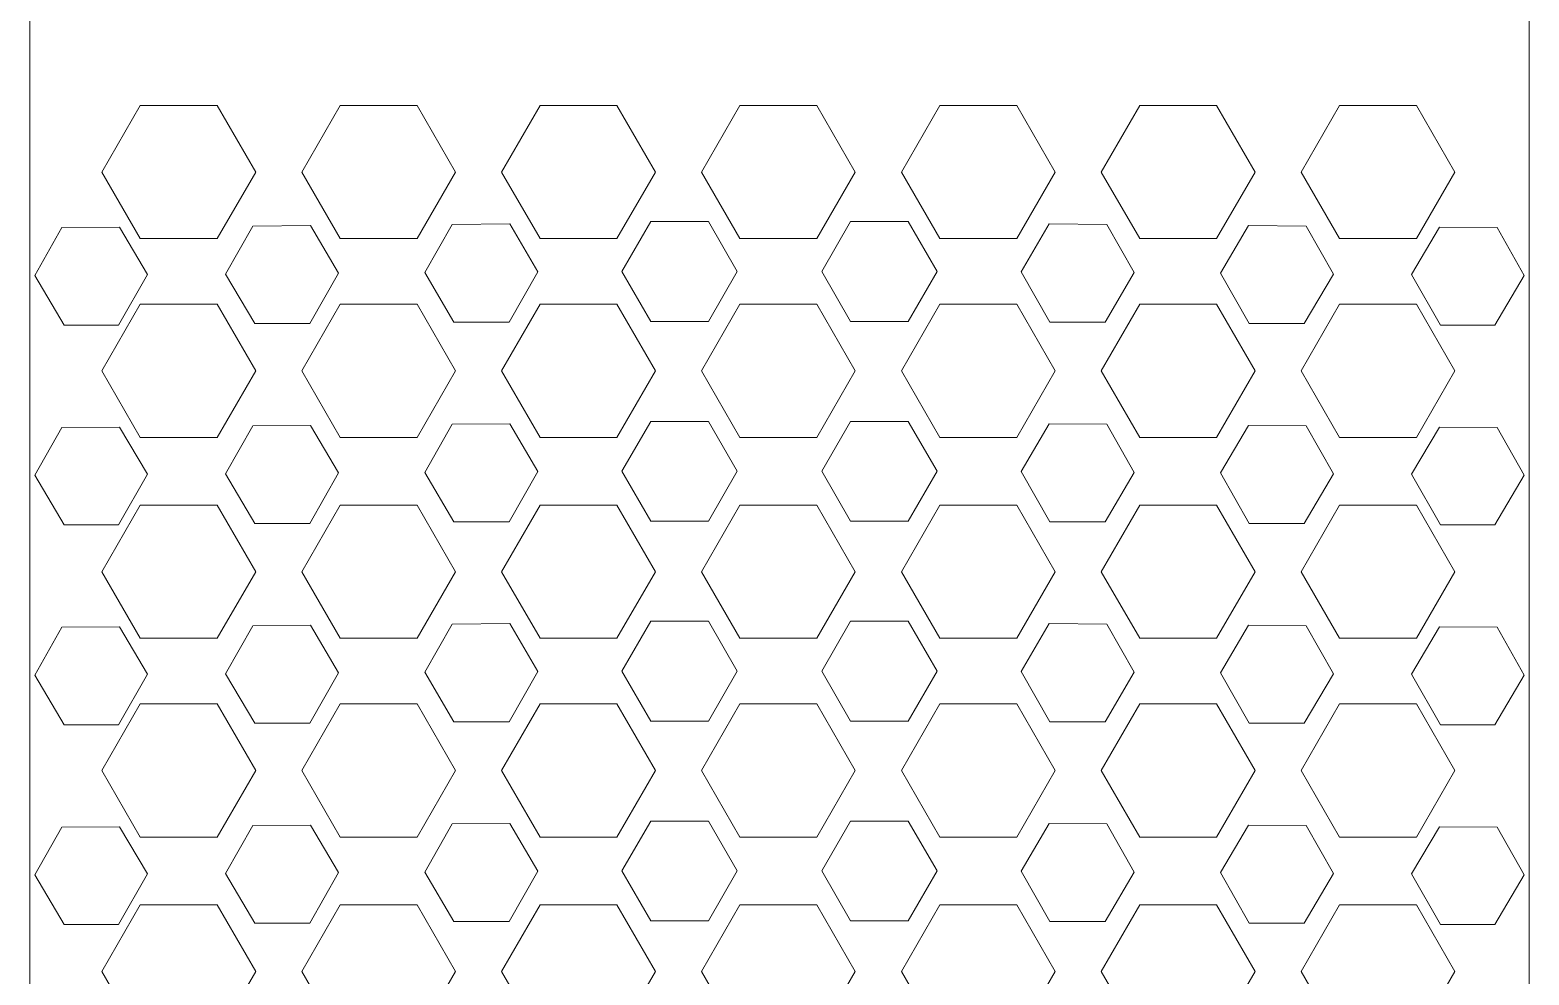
# Model space of a CAD drawing. Header units: centimetres. Extents: x 1.7 to 10.7, y -39.1 to -16.4.
# Drawn here: x 1.68 to 10.68, y -33.41 to -27.74 of the extents above; entities that cross this region are included whole.
import ezdxf

# ---------------------------------------------------------------- set-up
doc = ezdxf.new("R2010")
doc.units = ezdxf.units.CM
doc.header["$MEASUREMENT"] = 0

msp = doc.modelspace()

# ---------------------------------------------------------------- linework, layer by layer
at = {"color": 250, "lineweight": 9}
msp.add_open_spline([(1.67518, -16.38603), (1.67518, -16.38603), (1.67518, -39.08603), (1.67518, -39.08603), (1.67518, -39.08603), (1.67518, -39.08603), (6.01518, -39.08603), (6.01518, -39.08603), (6.01518, -39.08603), (6.01518, -39.08603), (6.01518, -37.58603), (6.01518, -37.58603), (6.01518, -37.58603), (6.01518, -37.58603), (6.33518, -37.58603), (6.33518, -37.58603), (6.33518, -37.58603), (6.33518, -37.58603), (6.33518, -39.08603), (6.33518, -39.08603), (6.33518, -39.08603), (6.33518, -39.08603), (10.67518, -39.08603), (10.67518, -39.08603), (10.67518, -39.08603), (10.67518, -39.08603), (10.67518, -36.44576), (10.67518, -36.44576), (10.67518, -36.44576), (10.67518, -36.44576), (10.67518, -16.38603), (10.67518, -16.38603), (10.67518, -16.38603), (10.67518, -16.38603), (6.33518, -16.38603), (6.33518, -16.38603), (6.33518, -16.38603), (6.33518, -16.38603), (6.33518, -17.88603), (6.33518, -17.88603), (6.33518, -17.88603), (6.33518, -17.88603), (6.01518, -17.88603), (6.01518, -17.88603), (6.01518, -17.88603), (6.01518, -17.88603), (6.01518, -16.38603), (6.01518, -16.38603), (6.01518, -16.38603), (6.01518, -16.38603), (1.67518, -16.38603), (1.67518, -16.38603)], degree=3, knots=[0, 0, 0, 0, 0.0714286, 0.0714286, 0.0714286, 0.0714286, 0.1428571, 0.1428571, 0.1428571, 0.1428571, 0.2142857, 0.2142857, 0.2142857, 0.2142857, 0.2857143, 0.2857143, 0.2857143, 0.2857143, 0.3571429, 0.3571429, 0.3571429, 0.3571429, 0.4285714, 0.4285714, 0.4285714, 0.4285714, 0.5, 0.5, 0.5, 0.5, 0.5714286, 0.5714286, 0.5714286, 0.5714286, 0.6428571, 0.6428571, 0.6428571, 0.6428571, 0.7142857, 0.7142857, 0.7142857, 0.7142857, 0.7857143, 0.7857143, 0.7857143, 0.7857143, 0.8571429, 0.8571429, 0.8571429, 0.8571429, 1, 1, 1, 1], dxfattribs=at)
at = {"lineweight": 9}
for points in [[(3.03044, -28.58919), (3.03044, -28.58919), (2.7995, -28.98919), (2.7995, -28.98919), (2.7995, -28.98919), (2.7995, -28.98919), (2.33762, -28.98919), (2.33762, -28.98919), (2.33762, -28.98919), (2.33762, -28.98919), (2.10668, -28.58919), (2.10668, -28.58919), (2.10668, -28.58919), (2.10668, -28.58919), (2.33762, -28.18919), (2.33762, -28.18919), (2.33762, -28.18919), (2.33762, -28.18919), (2.7995, -28.18919), (2.7995, -28.18919), (2.7995, -28.18919), (2.7995, -28.18919), (3.03044, -28.58919), (3.03044, -28.58919)], [(3.9995, -28.18919), (3.9995, -28.18919), (4.23044, -28.58919), (4.23044, -28.58919), (4.23044, -28.58919), (4.23044, -28.58919), (3.9995, -28.98919), (3.9995, -28.98919), (3.9995, -28.98919), (3.9995, -28.98919), (3.53762, -28.98919), (3.53762, -28.98919), (3.53762, -28.98919), (3.53762, -28.98919), (3.30668, -28.58919), (3.30668, -28.58919), (3.30668, -28.58919), (3.30668, -28.58919), (3.53762, -28.18919), (3.53762, -28.18919), (3.53762, -28.18919), (3.53762, -28.18919), (3.9995, -28.18919), (3.9995, -28.18919)], [(4.50668, -28.58919), (4.50668, -28.58919), (4.73762, -28.18919), (4.73762, -28.18919), (4.73762, -28.18919), (4.73762, -28.18919), (5.1995, -28.18919), (5.1995, -28.18919), (5.1995, -28.18919), (5.1995, -28.18919), (5.43044, -28.58919), (5.43044, -28.58919), (5.43044, -28.58919), (5.43044, -28.58919), (5.1995, -28.98919), (5.1995, -28.98919), (5.1995, -28.98919), (5.1995, -28.98919), (4.73762, -28.98919), (4.73762, -28.98919), (4.73762, -28.98919), (4.73762, -28.98919), (4.50668, -28.58919), (4.50668, -28.58919)], [(6.3995, -28.98919), (6.3995, -28.98919), (5.93762, -28.98919), (5.93762, -28.98919), (5.93762, -28.98919), (5.93762, -28.98919), (5.70668, -28.58919), (5.70668, -28.58919), (5.70668, -28.58919), (5.70668, -28.58919), (5.93762, -28.18919), (5.93762, -28.18919), (5.93762, -28.18919), (5.93762, -28.18919), (6.3995, -28.18919), (6.3995, -28.18919), (6.3995, -28.18919), (6.3995, -28.18919), (6.63044, -28.58919), (6.63044, -28.58919), (6.63044, -28.58919), (6.63044, -28.58919), (6.3995, -28.98919), (6.3995, -28.98919)], [(7.13762, -28.18919), (7.13762, -28.18919), (7.5995, -28.18919), (7.5995, -28.18919), (7.5995, -28.18919), (7.5995, -28.18919), (7.83044, -28.58919), (7.83044, -28.58919), (7.83044, -28.58919), (7.83044, -28.58919), (7.5995, -28.98919), (7.5995, -28.98919), (7.5995, -28.98919), (7.5995, -28.98919), (7.13762, -28.98919), (7.13762, -28.98919), (7.13762, -28.98919), (7.13762, -28.98919), (6.90668, -28.58919), (6.90668, -28.58919), (6.90668, -28.58919), (6.90668, -28.58919), (7.13762, -28.18919), (7.13762, -28.18919)], [(8.33762, -28.18919), (8.33762, -28.18919), (8.7995, -28.18919), (8.7995, -28.18919), (8.7995, -28.18919), (8.7995, -28.18919), (9.03044, -28.58919), (9.03044, -28.58919), (9.03044, -28.58919), (9.03044, -28.58919), (8.7995, -28.98919), (8.7995, -28.98919), (8.7995, -28.98919), (8.7995, -28.98919), (8.33762, -28.98919), (8.33762, -28.98919), (8.33762, -28.98919), (8.33762, -28.98919), (8.10668, -28.58919), (8.10668, -28.58919), (8.10668, -28.58919), (8.10668, -28.58919), (8.33762, -28.18919), (8.33762, -28.18919)], [(10.23044, -28.58919), (10.23044, -28.58919), (9.9995, -28.98919), (9.9995, -28.98919), (9.9995, -28.98919), (9.9995, -28.98919), (9.53762, -28.98919), (9.53762, -28.98919), (9.53762, -28.98919), (9.53762, -28.98919), (9.30668, -28.58919), (9.30668, -28.58919), (9.30668, -28.58919), (9.30668, -28.58919), (9.53762, -28.18919), (9.53762, -28.18919), (9.53762, -28.18919), (9.53762, -28.18919), (9.9995, -28.18919), (9.9995, -28.18919), (9.9995, -28.18919), (9.9995, -28.18919), (10.23044, -28.58919), (10.23044, -28.58919)], [(5.4022, -29.4862), (5.4022, -29.4862), (5.74861, -29.4862), (5.74861, -29.4862), (5.74861, -29.4862), (5.74861, -29.4862), (5.92182, -29.1862), (5.92182, -29.1862), (5.92182, -29.1862), (5.92182, -29.1862), (5.74861, -28.8862), (5.74861, -28.8862), (5.74861, -28.8862), (5.74861, -28.8862), (5.4022, -28.8862), (5.4022, -28.8862), (5.4022, -28.8862), (5.4022, -28.8862), (5.229, -29.1862), (5.229, -29.1862), (5.229, -29.1862), (5.229, -29.1862), (5.4022, -29.4862), (5.4022, -29.4862)], [(6.60175, -28.8862), (6.60175, -28.8862), (6.94816, -28.8862), (6.94816, -28.8862), (6.94816, -28.8862), (6.94816, -28.8862), (7.12136, -29.1862), (7.12136, -29.1862), (7.12136, -29.1862), (7.12136, -29.1862), (6.94816, -29.4862), (6.94816, -29.4862), (6.94816, -29.4862), (6.94816, -29.4862), (6.60175, -29.4862), (6.60175, -29.4862), (6.60175, -29.4862), (6.60175, -29.4862), (6.42854, -29.1862), (6.42854, -29.1862), (6.42854, -29.1862), (6.42854, -29.1862), (6.60175, -28.8862), (6.60175, -28.8862)], [(2.21299, -28.92032), (2.21299, -28.92032), (2.37992, -29.20417), (2.37992, -29.20417), (2.37992, -29.20417), (2.37992, -29.20417), (2.20728, -29.5083), (2.20728, -29.5083), (2.20728, -29.5083), (2.20728, -29.5083), (1.87962, -29.5083), (1.87962, -29.5083), (1.87962, -29.5083), (1.87962, -29.5083), (1.70407, -29.20988), (1.70407, -29.20988), (1.70407, -29.20988), (1.70407, -29.20988), (1.86659, -28.9231), (1.86659, -28.9231), (1.86659, -28.9231), (1.86659, -28.9231), (2.21299, -28.92032), (2.21299, -28.92032)], [(3.0131, -28.9135), (3.0131, -28.9135), (3.3595, -28.91072), (3.3595, -28.91072), (3.3595, -28.91072), (3.3595, -28.91072), (3.52726, -29.19598), (3.52726, -29.19598), (3.52726, -29.19598), (3.52726, -29.19598), (3.35526, -29.49906), (3.35526, -29.49906), (3.35526, -29.49906), (3.35526, -29.49906), (3.02498, -29.49906), (3.02498, -29.49906), (3.02498, -29.49906), (3.02498, -29.49906), (2.84989, -29.20149), (2.84989, -29.20149), (2.84989, -29.20149), (2.84989, -29.20149), (3.0131, -28.9135), (3.0131, -28.9135)], [(4.04575, -29.19304), (4.04575, -29.19304), (4.20961, -28.9039), (4.20961, -28.9039), (4.20961, -28.9039), (4.20961, -28.9039), (4.55601, -28.90113), (4.55601, -28.90113), (4.55601, -28.90113), (4.55601, -28.90113), (4.72455, -29.18772), (4.72455, -29.18772), (4.72455, -29.18772), (4.72455, -29.18772), (4.55314, -29.48985), (4.55314, -29.48985), (4.55314, -29.48985), (4.55314, -29.48985), (4.22041, -29.48985), (4.22041, -29.48985), (4.22041, -29.48985), (4.22041, -29.48985), (4.04575, -29.19304), (4.04575, -29.19304)], [(8.12995, -29.48985), (8.12995, -29.48985), (8.30461, -29.19304), (8.30461, -29.19304), (8.30461, -29.19304), (8.30461, -29.19304), (8.14075, -28.9039), (8.14075, -28.9039), (8.14075, -28.9039), (8.14075, -28.9039), (7.79435, -28.90113), (7.79435, -28.90113), (7.79435, -28.90113), (7.79435, -28.90113), (7.62581, -29.18772), (7.62581, -29.18772), (7.62581, -29.18772), (7.62581, -29.18772), (7.79722, -29.48985), (7.79722, -29.48985), (7.79722, -29.48985), (7.79722, -29.48985), (8.12995, -29.48985), (8.12995, -29.48985)], [(8.99086, -28.91072), (8.99086, -28.91072), (8.8231, -29.19598), (8.8231, -29.19598), (8.8231, -29.19598), (8.8231, -29.19598), (8.9951, -29.49906), (8.9951, -29.49906), (8.9951, -29.49906), (8.9951, -29.49906), (9.32538, -29.49906), (9.32538, -29.49906), (9.32538, -29.49906), (9.32538, -29.49906), (9.50047, -29.20149), (9.50047, -29.20149), (9.50047, -29.20149), (9.50047, -29.20149), (9.33726, -28.9135), (9.33726, -28.9135), (9.33726, -28.9135), (9.33726, -28.9135), (8.99086, -28.91072), (8.99086, -28.91072)], [(9.97044, -29.20417), (9.97044, -29.20417), (10.14308, -29.5083), (10.14308, -29.5083), (10.14308, -29.5083), (10.14308, -29.5083), (10.47073, -29.5083), (10.47073, -29.5083), (10.47073, -29.5083), (10.47073, -29.5083), (10.64629, -29.20988), (10.64629, -29.20988), (10.64629, -29.20988), (10.64629, -29.20988), (10.48377, -28.9231), (10.48377, -28.9231), (10.48377, -28.9231), (10.48377, -28.9231), (10.13737, -28.92032), (10.13737, -28.92032), (10.13737, -28.92032), (10.13737, -28.92032), (9.97044, -29.20417), (9.97044, -29.20417)], [(2.33762, -29.38321), (2.33762, -29.38321), (2.10668, -29.78321), (2.10668, -29.78321), (2.10668, -29.78321), (2.10668, -29.78321), (2.33762, -30.18321), (2.33762, -30.18321), (2.33762, -30.18321), (2.33762, -30.18321), (2.7995, -30.18321), (2.7995, -30.18321), (2.7995, -30.18321), (2.7995, -30.18321), (3.03044, -29.78321), (3.03044, -29.78321), (3.03044, -29.78321), (3.03044, -29.78321), (2.7995, -29.38321), (2.7995, -29.38321), (2.7995, -29.38321), (2.7995, -29.38321), (2.33762, -29.38321), (2.33762, -29.38321)], [(3.9995, -29.38321), (3.9995, -29.38321), (3.53762, -29.38321), (3.53762, -29.38321), (3.53762, -29.38321), (3.53762, -29.38321), (3.30668, -29.78321), (3.30668, -29.78321), (3.30668, -29.78321), (3.30668, -29.78321), (3.53762, -30.18321), (3.53762, -30.18321), (3.53762, -30.18321), (3.53762, -30.18321), (3.9995, -30.18321), (3.9995, -30.18321), (3.9995, -30.18321), (3.9995, -30.18321), (4.23044, -29.78321), (4.23044, -29.78321), (4.23044, -29.78321), (4.23044, -29.78321), (3.9995, -29.38321), (3.9995, -29.38321)], [(5.43044, -29.78321), (5.43044, -29.78321), (5.1995, -29.38321), (5.1995, -29.38321), (5.1995, -29.38321), (5.1995, -29.38321), (4.73762, -29.38321), (4.73762, -29.38321), (4.73762, -29.38321), (4.73762, -29.38321), (4.50668, -29.78321), (4.50668, -29.78321), (4.50668, -29.78321), (4.50668, -29.78321), (4.73762, -30.18321), (4.73762, -30.18321), (4.73762, -30.18321), (4.73762, -30.18321), (5.1995, -30.18321), (5.1995, -30.18321), (5.1995, -30.18321), (5.1995, -30.18321), (5.43044, -29.78321), (5.43044, -29.78321)], [(6.3995, -29.38321), (6.3995, -29.38321), (5.93762, -29.38321), (5.93762, -29.38321), (5.93762, -29.38321), (5.93762, -29.38321), (5.70668, -29.78321), (5.70668, -29.78321), (5.70668, -29.78321), (5.70668, -29.78321), (5.93762, -30.18321), (5.93762, -30.18321), (5.93762, -30.18321), (5.93762, -30.18321), (6.3995, -30.18321), (6.3995, -30.18321), (6.3995, -30.18321), (6.3995, -30.18321), (6.63044, -29.78321), (6.63044, -29.78321), (6.63044, -29.78321), (6.63044, -29.78321), (6.3995, -29.38321), (6.3995, -29.38321)], [(7.13762, -29.38321), (7.13762, -29.38321), (6.90668, -29.78321), (6.90668, -29.78321), (6.90668, -29.78321), (6.90668, -29.78321), (7.13762, -30.18321), (7.13762, -30.18321), (7.13762, -30.18321), (7.13762, -30.18321), (7.5995, -30.18321), (7.5995, -30.18321), (7.5995, -30.18321), (7.5995, -30.18321), (7.83044, -29.78321), (7.83044, -29.78321), (7.83044, -29.78321), (7.83044, -29.78321), (7.5995, -29.38321), (7.5995, -29.38321), (7.5995, -29.38321), (7.5995, -29.38321), (7.13762, -29.38321), (7.13762, -29.38321)], [(8.7995, -29.38321), (8.7995, -29.38321), (8.33762, -29.38321), (8.33762, -29.38321), (8.33762, -29.38321), (8.33762, -29.38321), (8.10668, -29.78321), (8.10668, -29.78321), (8.10668, -29.78321), (8.10668, -29.78321), (8.33762, -30.18321), (8.33762, -30.18321), (8.33762, -30.18321), (8.33762, -30.18321), (8.7995, -30.18321), (8.7995, -30.18321), (8.7995, -30.18321), (8.7995, -30.18321), (9.03044, -29.78321), (9.03044, -29.78321), (9.03044, -29.78321), (9.03044, -29.78321), (8.7995, -29.38321), (8.7995, -29.38321)], [(9.9995, -29.38321), (9.9995, -29.38321), (9.53762, -29.38321), (9.53762, -29.38321), (9.53762, -29.38321), (9.53762, -29.38321), (9.30668, -29.78321), (9.30668, -29.78321), (9.30668, -29.78321), (9.30668, -29.78321), (9.53762, -30.18321), (9.53762, -30.18321), (9.53762, -30.18321), (9.53762, -30.18321), (9.9995, -30.18321), (9.9995, -30.18321), (9.9995, -30.18321), (9.9995, -30.18321), (10.23044, -29.78321), (10.23044, -29.78321), (10.23044, -29.78321), (10.23044, -29.78321), (9.9995, -29.38321), (9.9995, -29.38321)], [(2.21299, -30.12032), (2.21299, -30.12032), (2.37992, -30.40417), (2.37992, -30.40417), (2.37992, -30.40417), (2.37992, -30.40417), (2.20728, -30.7083), (2.20728, -30.7083), (2.20728, -30.7083), (2.20728, -30.7083), (1.87962, -30.7083), (1.87962, -30.7083), (1.87962, -30.7083), (1.87962, -30.7083), (1.70407, -30.40988), (1.70407, -30.40988), (1.70407, -30.40988), (1.70407, -30.40988), (1.86659, -30.1231), (1.86659, -30.1231), (1.86659, -30.1231), (1.86659, -30.1231), (2.21299, -30.12032), (2.21299, -30.12032)], [(3.35526, -30.69906), (3.35526, -30.69906), (3.02498, -30.69906), (3.02498, -30.69906), (3.02498, -30.69906), (3.02498, -30.69906), (2.84989, -30.40149), (2.84989, -30.40149), (2.84989, -30.40149), (2.84989, -30.40149), (3.0131, -30.1135), (3.0131, -30.1135), (3.0131, -30.1135), (3.0131, -30.1135), (3.3595, -30.11072), (3.3595, -30.11072), (3.3595, -30.11072), (3.3595, -30.11072), (3.52726, -30.39598), (3.52726, -30.39598), (3.52726, -30.39598), (3.52726, -30.39598), (3.35526, -30.69906), (3.35526, -30.69906)], [(4.55314, -30.68985), (4.55314, -30.68985), (4.22041, -30.68985), (4.22041, -30.68985), (4.22041, -30.68985), (4.22041, -30.68985), (4.04575, -30.39304), (4.04575, -30.39304), (4.04575, -30.39304), (4.04575, -30.39304), (4.20961, -30.1039), (4.20961, -30.1039), (4.20961, -30.1039), (4.20961, -30.1039), (4.55601, -30.10113), (4.55601, -30.10113), (4.55601, -30.10113), (4.55601, -30.10113), (4.72455, -30.38772), (4.72455, -30.38772), (4.72455, -30.38772), (4.72455, -30.38772), (4.55314, -30.68985), (4.55314, -30.68985)], [(5.4022, -30.0862), (5.4022, -30.0862), (5.229, -30.3862), (5.229, -30.3862), (5.229, -30.3862), (5.229, -30.3862), (5.4022, -30.6862), (5.4022, -30.6862), (5.4022, -30.6862), (5.4022, -30.6862), (5.74861, -30.6862), (5.74861, -30.6862), (5.74861, -30.6862), (5.74861, -30.6862), (5.92182, -30.3862), (5.92182, -30.3862), (5.92182, -30.3862), (5.92182, -30.3862), (5.74861, -30.0862), (5.74861, -30.0862), (5.74861, -30.0862), (5.74861, -30.0862), (5.4022, -30.0862), (5.4022, -30.0862)], [(6.42854, -30.3862), (6.42854, -30.3862), (6.60175, -30.0862), (6.60175, -30.0862), (6.60175, -30.0862), (6.60175, -30.0862), (6.94816, -30.0862), (6.94816, -30.0862), (6.94816, -30.0862), (6.94816, -30.0862), (7.12136, -30.3862), (7.12136, -30.3862), (7.12136, -30.3862), (7.12136, -30.3862), (6.94816, -30.6862), (6.94816, -30.6862), (6.94816, -30.6862), (6.94816, -30.6862), (6.60175, -30.6862), (6.60175, -30.6862), (6.60175, -30.6862), (6.60175, -30.6862), (6.42854, -30.3862), (6.42854, -30.3862)], [(7.79722, -30.68985), (7.79722, -30.68985), (8.12995, -30.68985), (8.12995, -30.68985), (8.12995, -30.68985), (8.12995, -30.68985), (8.30461, -30.39304), (8.30461, -30.39304), (8.30461, -30.39304), (8.30461, -30.39304), (8.14075, -30.1039), (8.14075, -30.1039), (8.14075, -30.1039), (8.14075, -30.1039), (7.79435, -30.10113), (7.79435, -30.10113), (7.79435, -30.10113), (7.79435, -30.10113), (7.62581, -30.38772), (7.62581, -30.38772), (7.62581, -30.38772), (7.62581, -30.38772), (7.79722, -30.68985), (7.79722, -30.68985)], [(8.8231, -30.39598), (8.8231, -30.39598), (8.9951, -30.69906), (8.9951, -30.69906), (8.9951, -30.69906), (8.9951, -30.69906), (9.32538, -30.69906), (9.32538, -30.69906), (9.32538, -30.69906), (9.32538, -30.69906), (9.50047, -30.40149), (9.50047, -30.40149), (9.50047, -30.40149), (9.50047, -30.40149), (9.33726, -30.1135), (9.33726, -30.1135), (9.33726, -30.1135), (9.33726, -30.1135), (8.99086, -30.11072), (8.99086, -30.11072), (8.99086, -30.11072), (8.99086, -30.11072), (8.8231, -30.39598), (8.8231, -30.39598)], [(10.47073, -30.7083), (10.47073, -30.7083), (10.64629, -30.40988), (10.64629, -30.40988), (10.64629, -30.40988), (10.64629, -30.40988), (10.48377, -30.1231), (10.48377, -30.1231), (10.48377, -30.1231), (10.48377, -30.1231), (10.13737, -30.12032), (10.13737, -30.12032), (10.13737, -30.12032), (10.13737, -30.12032), (9.97044, -30.40417), (9.97044, -30.40417), (9.97044, -30.40417), (9.97044, -30.40417), (10.14308, -30.7083), (10.14308, -30.7083), (10.14308, -30.7083), (10.14308, -30.7083), (10.47073, -30.7083), (10.47073, -30.7083)], [(2.7995, -31.38919), (2.7995, -31.38919), (2.33762, -31.38919), (2.33762, -31.38919), (2.33762, -31.38919), (2.33762, -31.38919), (2.10668, -30.98919), (2.10668, -30.98919), (2.10668, -30.98919), (2.10668, -30.98919), (2.33762, -30.58919), (2.33762, -30.58919), (2.33762, -30.58919), (2.33762, -30.58919), (2.7995, -30.58919), (2.7995, -30.58919), (2.7995, -30.58919), (2.7995, -30.58919), (3.03044, -30.98919), (3.03044, -30.98919), (3.03044, -30.98919), (3.03044, -30.98919), (2.7995, -31.38919), (2.7995, -31.38919)], [(3.53762, -31.38919), (3.53762, -31.38919), (3.30668, -30.98919), (3.30668, -30.98919), (3.30668, -30.98919), (3.30668, -30.98919), (3.53762, -30.58919), (3.53762, -30.58919), (3.53762, -30.58919), (3.53762, -30.58919), (3.9995, -30.58919), (3.9995, -30.58919), (3.9995, -30.58919), (3.9995, -30.58919), (4.23044, -30.98919), (4.23044, -30.98919), (4.23044, -30.98919), (4.23044, -30.98919), (3.9995, -31.38919), (3.9995, -31.38919), (3.9995, -31.38919), (3.9995, -31.38919), (3.53762, -31.38919), (3.53762, -31.38919)], [(4.50668, -30.98919), (4.50668, -30.98919), (4.73762, -30.58919), (4.73762, -30.58919), (4.73762, -30.58919), (4.73762, -30.58919), (5.1995, -30.58919), (5.1995, -30.58919), (5.1995, -30.58919), (5.1995, -30.58919), (5.43044, -30.98919), (5.43044, -30.98919), (5.43044, -30.98919), (5.43044, -30.98919), (5.1995, -31.38919), (5.1995, -31.38919), (5.1995, -31.38919), (5.1995, -31.38919), (4.73762, -31.38919), (4.73762, -31.38919), (4.73762, -31.38919), (4.73762, -31.38919), (4.50668, -30.98919), (4.50668, -30.98919)], [(5.70668, -30.98919), (5.70668, -30.98919), (5.93762, -30.58919), (5.93762, -30.58919), (5.93762, -30.58919), (5.93762, -30.58919), (6.3995, -30.58919), (6.3995, -30.58919), (6.3995, -30.58919), (6.3995, -30.58919), (6.63044, -30.98919), (6.63044, -30.98919), (6.63044, -30.98919), (6.63044, -30.98919), (6.3995, -31.38919), (6.3995, -31.38919), (6.3995, -31.38919), (6.3995, -31.38919), (5.93762, -31.38919), (5.93762, -31.38919), (5.93762, -31.38919), (5.93762, -31.38919), (5.70668, -30.98919), (5.70668, -30.98919)], [(7.5995, -31.38919), (7.5995, -31.38919), (7.13762, -31.38919), (7.13762, -31.38919), (7.13762, -31.38919), (7.13762, -31.38919), (6.90668, -30.98919), (6.90668, -30.98919), (6.90668, -30.98919), (6.90668, -30.98919), (7.13762, -30.58919), (7.13762, -30.58919), (7.13762, -30.58919), (7.13762, -30.58919), (7.5995, -30.58919), (7.5995, -30.58919), (7.5995, -30.58919), (7.5995, -30.58919), (7.83044, -30.98919), (7.83044, -30.98919), (7.83044, -30.98919), (7.83044, -30.98919), (7.5995, -31.38919), (7.5995, -31.38919)], [(8.7995, -31.38919), (8.7995, -31.38919), (8.33762, -31.38919), (8.33762, -31.38919), (8.33762, -31.38919), (8.33762, -31.38919), (8.10668, -30.98919), (8.10668, -30.98919), (8.10668, -30.98919), (8.10668, -30.98919), (8.33762, -30.58919), (8.33762, -30.58919), (8.33762, -30.58919), (8.33762, -30.58919), (8.7995, -30.58919), (8.7995, -30.58919), (8.7995, -30.58919), (8.7995, -30.58919), (9.03044, -30.98919), (9.03044, -30.98919), (9.03044, -30.98919), (9.03044, -30.98919), (8.7995, -31.38919), (8.7995, -31.38919)], [(9.9995, -31.38919), (9.9995, -31.38919), (9.53762, -31.38919), (9.53762, -31.38919), (9.53762, -31.38919), (9.53762, -31.38919), (9.30668, -30.98919), (9.30668, -30.98919), (9.30668, -30.98919), (9.30668, -30.98919), (9.53762, -30.58919), (9.53762, -30.58919), (9.53762, -30.58919), (9.53762, -30.58919), (9.9995, -30.58919), (9.9995, -30.58919), (9.9995, -30.58919), (9.9995, -30.58919), (10.23044, -30.98919), (10.23044, -30.98919), (10.23044, -30.98919), (10.23044, -30.98919), (9.9995, -31.38919), (9.9995, -31.38919)], [(3.0131, -31.3135), (3.0131, -31.3135), (3.3595, -31.31072), (3.3595, -31.31072), (3.3595, -31.31072), (3.3595, -31.31072), (3.52726, -31.59598), (3.52726, -31.59598), (3.52726, -31.59598), (3.52726, -31.59598), (3.35526, -31.89906), (3.35526, -31.89906), (3.35526, -31.89906), (3.35526, -31.89906), (3.02498, -31.89906), (3.02498, -31.89906), (3.02498, -31.89906), (3.02498, -31.89906), (2.84989, -31.60149), (2.84989, -31.60149), (2.84989, -31.60149), (2.84989, -31.60149), (3.0131, -31.3135), (3.0131, -31.3135)], [(4.55601, -31.30113), (4.55601, -31.30113), (4.72455, -31.58772), (4.72455, -31.58772), (4.72455, -31.58772), (4.72455, -31.58772), (4.55314, -31.88985), (4.55314, -31.88985), (4.55314, -31.88985), (4.55314, -31.88985), (4.22041, -31.88985), (4.22041, -31.88985), (4.22041, -31.88985), (4.22041, -31.88985), (4.04575, -31.59304), (4.04575, -31.59304), (4.04575, -31.59304), (4.04575, -31.59304), (4.20961, -31.3039), (4.20961, -31.3039), (4.20961, -31.3039), (4.20961, -31.3039), (4.55601, -31.30113), (4.55601, -31.30113)], [(5.4022, -31.2862), (5.4022, -31.2862), (5.229, -31.5862), (5.229, -31.5862), (5.229, -31.5862), (5.229, -31.5862), (5.4022, -31.8862), (5.4022, -31.8862), (5.4022, -31.8862), (5.4022, -31.8862), (5.74861, -31.8862), (5.74861, -31.8862), (5.74861, -31.8862), (5.74861, -31.8862), (5.92182, -31.5862), (5.92182, -31.5862), (5.92182, -31.5862), (5.92182, -31.5862), (5.74861, -31.2862), (5.74861, -31.2862), (5.74861, -31.2862), (5.74861, -31.2862), (5.4022, -31.2862), (5.4022, -31.2862)], [(6.94816, -31.2862), (6.94816, -31.2862), (7.12136, -31.5862), (7.12136, -31.5862), (7.12136, -31.5862), (7.12136, -31.5862), (6.94816, -31.8862), (6.94816, -31.8862), (6.94816, -31.8862), (6.94816, -31.8862), (6.60175, -31.8862), (6.60175, -31.8862), (6.60175, -31.8862), (6.60175, -31.8862), (6.42854, -31.5862), (6.42854, -31.5862), (6.42854, -31.5862), (6.42854, -31.5862), (6.60175, -31.2862), (6.60175, -31.2862), (6.60175, -31.2862), (6.60175, -31.2862), (6.94816, -31.2862), (6.94816, -31.2862)], [(7.79435, -31.30113), (7.79435, -31.30113), (7.62581, -31.58772), (7.62581, -31.58772), (7.62581, -31.58772), (7.62581, -31.58772), (7.79722, -31.88985), (7.79722, -31.88985), (7.79722, -31.88985), (7.79722, -31.88985), (8.12995, -31.88985), (8.12995, -31.88985), (8.12995, -31.88985), (8.12995, -31.88985), (8.30461, -31.59304), (8.30461, -31.59304), (8.30461, -31.59304), (8.30461, -31.59304), (8.14075, -31.3039), (8.14075, -31.3039), (8.14075, -31.3039), (8.14075, -31.3039), (7.79435, -31.30113), (7.79435, -31.30113)], [(9.33726, -31.3135), (9.33726, -31.3135), (8.99086, -31.31072), (8.99086, -31.31072), (8.99086, -31.31072), (8.99086, -31.31072), (8.8231, -31.59598), (8.8231, -31.59598), (8.8231, -31.59598), (8.8231, -31.59598), (8.9951, -31.89906), (8.9951, -31.89906), (8.9951, -31.89906), (8.9951, -31.89906), (9.32538, -31.89906), (9.32538, -31.89906), (9.32538, -31.89906), (9.32538, -31.89906), (9.50047, -31.60149), (9.50047, -31.60149), (9.50047, -31.60149), (9.50047, -31.60149), (9.33726, -31.3135), (9.33726, -31.3135)], [(1.87962, -31.9083), (1.87962, -31.9083), (1.70407, -31.60988), (1.70407, -31.60988), (1.70407, -31.60988), (1.70407, -31.60988), (1.86659, -31.3231), (1.86659, -31.3231), (1.86659, -31.3231), (1.86659, -31.3231), (2.21299, -31.32032), (2.21299, -31.32032), (2.21299, -31.32032), (2.21299, -31.32032), (2.37992, -31.60417), (2.37992, -31.60417), (2.37992, -31.60417), (2.37992, -31.60417), (2.20728, -31.9083), (2.20728, -31.9083), (2.20728, -31.9083), (2.20728, -31.9083), (1.87962, -31.9083), (1.87962, -31.9083)], [(10.48377, -31.3231), (10.48377, -31.3231), (10.13737, -31.32032), (10.13737, -31.32032), (10.13737, -31.32032), (10.13737, -31.32032), (9.97044, -31.60417), (9.97044, -31.60417), (9.97044, -31.60417), (9.97044, -31.60417), (10.14308, -31.9083), (10.14308, -31.9083), (10.14308, -31.9083), (10.14308, -31.9083), (10.47073, -31.9083), (10.47073, -31.9083), (10.47073, -31.9083), (10.47073, -31.9083), (10.64629, -31.60988), (10.64629, -31.60988), (10.64629, -31.60988), (10.64629, -31.60988), (10.48377, -31.3231), (10.48377, -31.3231)], [(2.33762, -31.78321), (2.33762, -31.78321), (2.10668, -32.18321), (2.10668, -32.18321), (2.10668, -32.18321), (2.10668, -32.18321), (2.33762, -32.58321), (2.33762, -32.58321), (2.33762, -32.58321), (2.33762, -32.58321), (2.7995, -32.58321), (2.7995, -32.58321), (2.7995, -32.58321), (2.7995, -32.58321), (3.03044, -32.18321), (3.03044, -32.18321), (3.03044, -32.18321), (3.03044, -32.18321), (2.7995, -31.78321), (2.7995, -31.78321), (2.7995, -31.78321), (2.7995, -31.78321), (2.33762, -31.78321), (2.33762, -31.78321)], [(3.9995, -32.58321), (3.9995, -32.58321), (4.23044, -32.18321), (4.23044, -32.18321), (4.23044, -32.18321), (4.23044, -32.18321), (3.9995, -31.78321), (3.9995, -31.78321), (3.9995, -31.78321), (3.9995, -31.78321), (3.53762, -31.78321), (3.53762, -31.78321), (3.53762, -31.78321), (3.53762, -31.78321), (3.30668, -32.18321), (3.30668, -32.18321), (3.30668, -32.18321), (3.30668, -32.18321), (3.53762, -32.58321), (3.53762, -32.58321), (3.53762, -32.58321), (3.53762, -32.58321), (3.9995, -32.58321), (3.9995, -32.58321)], [(4.50668, -32.18321), (4.50668, -32.18321), (4.73762, -32.58321), (4.73762, -32.58321), (4.73762, -32.58321), (4.73762, -32.58321), (5.1995, -32.58321), (5.1995, -32.58321), (5.1995, -32.58321), (5.1995, -32.58321), (5.43044, -32.18321), (5.43044, -32.18321), (5.43044, -32.18321), (5.43044, -32.18321), (5.1995, -31.78321), (5.1995, -31.78321), (5.1995, -31.78321), (5.1995, -31.78321), (4.73762, -31.78321), (4.73762, -31.78321), (4.73762, -31.78321), (4.73762, -31.78321), (4.50668, -32.18321), (4.50668, -32.18321)], [(6.3995, -32.58321), (6.3995, -32.58321), (6.63044, -32.18321), (6.63044, -32.18321), (6.63044, -32.18321), (6.63044, -32.18321), (6.3995, -31.78321), (6.3995, -31.78321), (6.3995, -31.78321), (6.3995, -31.78321), (5.93762, -31.78321), (5.93762, -31.78321), (5.93762, -31.78321), (5.93762, -31.78321), (5.70668, -32.18321), (5.70668, -32.18321), (5.70668, -32.18321), (5.70668, -32.18321), (5.93762, -32.58321), (5.93762, -32.58321), (5.93762, -32.58321), (5.93762, -32.58321), (6.3995, -32.58321), (6.3995, -32.58321)], [(7.5995, -32.58321), (7.5995, -32.58321), (7.83044, -32.18321), (7.83044, -32.18321), (7.83044, -32.18321), (7.83044, -32.18321), (7.5995, -31.78321), (7.5995, -31.78321), (7.5995, -31.78321), (7.5995, -31.78321), (7.13762, -31.78321), (7.13762, -31.78321), (7.13762, -31.78321), (7.13762, -31.78321), (6.90668, -32.18321), (6.90668, -32.18321), (6.90668, -32.18321), (6.90668, -32.18321), (7.13762, -32.58321), (7.13762, -32.58321), (7.13762, -32.58321), (7.13762, -32.58321), (7.5995, -32.58321), (7.5995, -32.58321)], [(9.03044, -32.18321), (9.03044, -32.18321), (8.7995, -31.78321), (8.7995, -31.78321), (8.7995, -31.78321), (8.7995, -31.78321), (8.33762, -31.78321), (8.33762, -31.78321), (8.33762, -31.78321), (8.33762, -31.78321), (8.10668, -32.18321), (8.10668, -32.18321), (8.10668, -32.18321), (8.10668, -32.18321), (8.33762, -32.58321), (8.33762, -32.58321), (8.33762, -32.58321), (8.33762, -32.58321), (8.7995, -32.58321), (8.7995, -32.58321), (8.7995, -32.58321), (8.7995, -32.58321), (9.03044, -32.18321), (9.03044, -32.18321)], [(9.9995, -31.78321), (9.9995, -31.78321), (9.53762, -31.78321), (9.53762, -31.78321), (9.53762, -31.78321), (9.53762, -31.78321), (9.30668, -32.18321), (9.30668, -32.18321), (9.30668, -32.18321), (9.30668, -32.18321), (9.53762, -32.58321), (9.53762, -32.58321), (9.53762, -32.58321), (9.53762, -32.58321), (9.9995, -32.58321), (9.9995, -32.58321), (9.9995, -32.58321), (9.9995, -32.58321), (10.23044, -32.18321), (10.23044, -32.18321), (10.23044, -32.18321), (10.23044, -32.18321), (9.9995, -31.78321), (9.9995, -31.78321)], [(5.4022, -32.4862), (5.4022, -32.4862), (5.229, -32.7862), (5.229, -32.7862), (5.229, -32.7862), (5.229, -32.7862), (5.4022, -33.0862), (5.4022, -33.0862), (5.4022, -33.0862), (5.4022, -33.0862), (5.74861, -33.0862), (5.74861, -33.0862), (5.74861, -33.0862), (5.74861, -33.0862), (5.92182, -32.7862), (5.92182, -32.7862), (5.92182, -32.7862), (5.92182, -32.7862), (5.74861, -32.4862), (5.74861, -32.4862), (5.74861, -32.4862), (5.74861, -32.4862), (5.4022, -32.4862), (5.4022, -32.4862)], [(7.12136, -32.7862), (7.12136, -32.7862), (6.94816, -33.0862), (6.94816, -33.0862), (6.94816, -33.0862), (6.94816, -33.0862), (6.60175, -33.0862), (6.60175, -33.0862), (6.60175, -33.0862), (6.60175, -33.0862), (6.42854, -32.7862), (6.42854, -32.7862), (6.42854, -32.7862), (6.42854, -32.7862), (6.60175, -32.4862), (6.60175, -32.4862), (6.60175, -32.4862), (6.60175, -32.4862), (6.94816, -32.4862), (6.94816, -32.4862), (6.94816, -32.4862), (6.94816, -32.4862), (7.12136, -32.7862), (7.12136, -32.7862)], [(1.70407, -32.80988), (1.70407, -32.80988), (1.86659, -32.5231), (1.86659, -32.5231), (1.86659, -32.5231), (1.86659, -32.5231), (2.21299, -32.52032), (2.21299, -32.52032), (2.21299, -32.52032), (2.21299, -32.52032), (2.37992, -32.80417), (2.37992, -32.80417), (2.37992, -32.80417), (2.37992, -32.80417), (2.20728, -33.1083), (2.20728, -33.1083), (2.20728, -33.1083), (2.20728, -33.1083), (1.87962, -33.1083), (1.87962, -33.1083), (1.87962, -33.1083), (1.87962, -33.1083), (1.70407, -32.80988), (1.70407, -32.80988)], [(3.0131, -32.5135), (3.0131, -32.5135), (3.3595, -32.51072), (3.3595, -32.51072), (3.3595, -32.51072), (3.3595, -32.51072), (3.52726, -32.79598), (3.52726, -32.79598), (3.52726, -32.79598), (3.52726, -32.79598), (3.35526, -33.09906), (3.35526, -33.09906), (3.35526, -33.09906), (3.35526, -33.09906), (3.02498, -33.09906), (3.02498, -33.09906), (3.02498, -33.09906), (3.02498, -33.09906), (2.84989, -32.80149), (2.84989, -32.80149), (2.84989, -32.80149), (2.84989, -32.80149), (3.0131, -32.5135), (3.0131, -32.5135)], [(4.55601, -32.50113), (4.55601, -32.50113), (4.72455, -32.78772), (4.72455, -32.78772), (4.72455, -32.78772), (4.72455, -32.78772), (4.55314, -33.08985), (4.55314, -33.08985), (4.55314, -33.08985), (4.55314, -33.08985), (4.22041, -33.08985), (4.22041, -33.08985), (4.22041, -33.08985), (4.22041, -33.08985), (4.04575, -32.79304), (4.04575, -32.79304), (4.04575, -32.79304), (4.04575, -32.79304), (4.20961, -32.5039), (4.20961, -32.5039), (4.20961, -32.5039), (4.20961, -32.5039), (4.55601, -32.50113), (4.55601, -32.50113)], [(7.79435, -32.50113), (7.79435, -32.50113), (7.62581, -32.78772), (7.62581, -32.78772), (7.62581, -32.78772), (7.62581, -32.78772), (7.79722, -33.08985), (7.79722, -33.08985), (7.79722, -33.08985), (7.79722, -33.08985), (8.12995, -33.08985), (8.12995, -33.08985), (8.12995, -33.08985), (8.12995, -33.08985), (8.30461, -32.79304), (8.30461, -32.79304), (8.30461, -32.79304), (8.30461, -32.79304), (8.14075, -32.5039), (8.14075, -32.5039), (8.14075, -32.5039), (8.14075, -32.5039), (7.79435, -32.50113), (7.79435, -32.50113)], [(9.33726, -32.5135), (9.33726, -32.5135), (8.99086, -32.51072), (8.99086, -32.51072), (8.99086, -32.51072), (8.99086, -32.51072), (8.8231, -32.79598), (8.8231, -32.79598), (8.8231, -32.79598), (8.8231, -32.79598), (8.9951, -33.09906), (8.9951, -33.09906), (8.9951, -33.09906), (8.9951, -33.09906), (9.32538, -33.09906), (9.32538, -33.09906), (9.32538, -33.09906), (9.32538, -33.09906), (9.50047, -32.80149), (9.50047, -32.80149), (9.50047, -32.80149), (9.50047, -32.80149), (9.33726, -32.5135), (9.33726, -32.5135)], [(10.64629, -32.80988), (10.64629, -32.80988), (10.48377, -32.5231), (10.48377, -32.5231), (10.48377, -32.5231), (10.48377, -32.5231), (10.13737, -32.52032), (10.13737, -32.52032), (10.13737, -32.52032), (10.13737, -32.52032), (9.97044, -32.80417), (9.97044, -32.80417), (9.97044, -32.80417), (9.97044, -32.80417), (10.14308, -33.1083), (10.14308, -33.1083), (10.14308, -33.1083), (10.14308, -33.1083), (10.47073, -33.1083), (10.47073, -33.1083), (10.47073, -33.1083), (10.47073, -33.1083), (10.64629, -32.80988), (10.64629, -32.80988)], [(2.7995, -33.78919), (2.7995, -33.78919), (2.33762, -33.78919), (2.33762, -33.78919), (2.33762, -33.78919), (2.33762, -33.78919), (2.10668, -33.38919), (2.10668, -33.38919), (2.10668, -33.38919), (2.10668, -33.38919), (2.33762, -32.98919), (2.33762, -32.98919), (2.33762, -32.98919), (2.33762, -32.98919), (2.7995, -32.98919), (2.7995, -32.98919), (2.7995, -32.98919), (2.7995, -32.98919), (3.03044, -33.38919), (3.03044, -33.38919), (3.03044, -33.38919), (3.03044, -33.38919), (2.7995, -33.78919), (2.7995, -33.78919)], [(3.9995, -33.78919), (3.9995, -33.78919), (3.53762, -33.78919), (3.53762, -33.78919), (3.53762, -33.78919), (3.53762, -33.78919), (3.30668, -33.38919), (3.30668, -33.38919), (3.30668, -33.38919), (3.30668, -33.38919), (3.53762, -32.98919), (3.53762, -32.98919), (3.53762, -32.98919), (3.53762, -32.98919), (3.9995, -32.98919), (3.9995, -32.98919), (3.9995, -32.98919), (3.9995, -32.98919), (4.23044, -33.38919), (4.23044, -33.38919), (4.23044, -33.38919), (4.23044, -33.38919), (3.9995, -33.78919), (3.9995, -33.78919)], [(5.1995, -33.78919), (5.1995, -33.78919), (4.73762, -33.78919), (4.73762, -33.78919), (4.73762, -33.78919), (4.73762, -33.78919), (4.50668, -33.38919), (4.50668, -33.38919), (4.50668, -33.38919), (4.50668, -33.38919), (4.73762, -32.98919), (4.73762, -32.98919), (4.73762, -32.98919), (4.73762, -32.98919), (5.1995, -32.98919), (5.1995, -32.98919), (5.1995, -32.98919), (5.1995, -32.98919), (5.43044, -33.38919), (5.43044, -33.38919), (5.43044, -33.38919), (5.43044, -33.38919), (5.1995, -33.78919), (5.1995, -33.78919)], [(6.3995, -33.78919), (6.3995, -33.78919), (5.93762, -33.78919), (5.93762, -33.78919), (5.93762, -33.78919), (5.93762, -33.78919), (5.70668, -33.38919), (5.70668, -33.38919), (5.70668, -33.38919), (5.70668, -33.38919), (5.93762, -32.98919), (5.93762, -32.98919), (5.93762, -32.98919), (5.93762, -32.98919), (6.3995, -32.98919), (6.3995, -32.98919), (6.3995, -32.98919), (6.3995, -32.98919), (6.63044, -33.38919), (6.63044, -33.38919), (6.63044, -33.38919), (6.63044, -33.38919), (6.3995, -33.78919), (6.3995, -33.78919)], [(6.90668, -33.38919), (6.90668, -33.38919), (7.13762, -32.98919), (7.13762, -32.98919), (7.13762, -32.98919), (7.13762, -32.98919), (7.5995, -32.98919), (7.5995, -32.98919), (7.5995, -32.98919), (7.5995, -32.98919), (7.83044, -33.38919), (7.83044, -33.38919), (7.83044, -33.38919), (7.83044, -33.38919), (7.5995, -33.78919), (7.5995, -33.78919), (7.5995, -33.78919), (7.5995, -33.78919), (7.13762, -33.78919), (7.13762, -33.78919), (7.13762, -33.78919), (7.13762, -33.78919), (6.90668, -33.38919), (6.90668, -33.38919)], [(8.7995, -33.78919), (8.7995, -33.78919), (8.33762, -33.78919), (8.33762, -33.78919), (8.33762, -33.78919), (8.33762, -33.78919), (8.10668, -33.38919), (8.10668, -33.38919), (8.10668, -33.38919), (8.10668, -33.38919), (8.33762, -32.98919), (8.33762, -32.98919), (8.33762, -32.98919), (8.33762, -32.98919), (8.7995, -32.98919), (8.7995, -32.98919), (8.7995, -32.98919), (8.7995, -32.98919), (9.03044, -33.38919), (9.03044, -33.38919), (9.03044, -33.38919), (9.03044, -33.38919), (8.7995, -33.78919), (8.7995, -33.78919)], [(9.30668, -33.38919), (9.30668, -33.38919), (9.53762, -32.98919), (9.53762, -32.98919), (9.53762, -32.98919), (9.53762, -32.98919), (9.9995, -32.98919), (9.9995, -32.98919), (9.9995, -32.98919), (9.9995, -32.98919), (10.23044, -33.38919), (10.23044, -33.38919), (10.23044, -33.38919), (10.23044, -33.38919), (9.9995, -33.78919), (9.9995, -33.78919), (9.9995, -33.78919), (9.9995, -33.78919), (9.53762, -33.78919), (9.53762, -33.78919), (9.53762, -33.78919), (9.53762, -33.78919), (9.30668, -33.38919), (9.30668, -33.38919)]]:
    msp.add_open_spline(points, degree=3, knots=[0, 0, 0, 0, 0.1428571, 0.1428571, 0.1428571, 0.1428571, 0.2857143, 0.2857143, 0.2857143, 0.2857143, 0.4285714, 0.4285714, 0.4285714, 0.4285714, 0.5714286, 0.5714286, 0.5714286, 0.5714286, 0.7142857, 0.7142857, 0.7142857, 0.7142857, 1, 1, 1, 1], dxfattribs=at)

doc.saveas('drawing.dxf')
